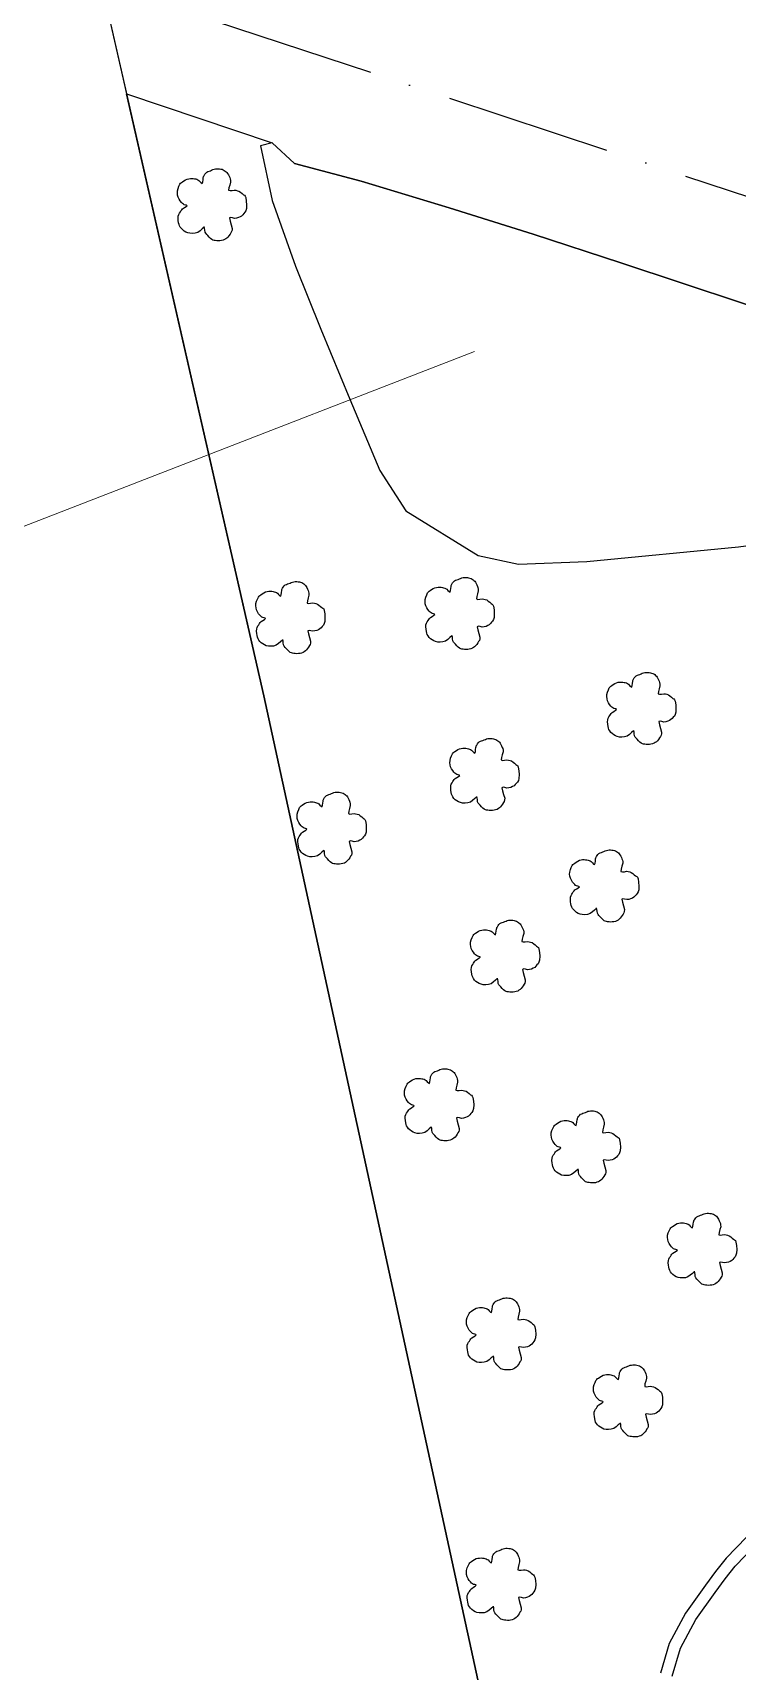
# Model space of a CAD drawing. Extents: x 730929 to 735129, y 7820181 to 7826121.
# Drawn here: x 731991.5 to 732161.8, y 7823607.2 to 7824003 of the extents above; entities that cross this region are included whole.
import ezdxf

# ---------------------------------------------------------------- set-up
doc = ezdxf.new("R2010")
doc.units = 0
doc.header["$MEASUREMENT"] = 0
doc.linetypes.add('LIN0', pattern=[0])
doc.linetypes.add('LIN3', pattern=[30, 20, -5, 0, -5])
for name, color, linetype in [('0114000475', 1, 'Continuous'), ('0114000475015', 5, 'Continuous'), ('AREA LIVRE', 7, 'Continuous'), ('REDE_DE_LUZ', 6, 'LIN3'), ('RESERVA', 3, 'Continuous'), ('SIMBOLO ARVORE', 118, 'Continuous')]:
    doc.layers.add(name, color=color, linetype=linetype)
doc.layers.add('TEXTO_DIVERSOS', color=7, linetype='Continuous', lineweight=5)

msp = doc.modelspace()

# ---------------------------------------------------------------- linework, layer by layer
at = {"layer": '0114000475'}
msp.add_lwpolyline([(731967.56, 7824069.34), (731998.59, 7824056.54), (732047.35, 7823842.8), (732101.11, 7823595.87), (732224.57, 7823233.27), (732212.11, 7822658.01), (732206.73, 7822569.59), (732184.66, 7822539.11), (732122.52, 7822500.26)], dxfattribs=at)
at = {"layer": '0114000475015'}
msp.add_lwpolyline([(732146.04, 7823606.04), (732148.08, 7823612.82), (732151.74, 7823619.73), (732156.45, 7823626.28), (732158.87, 7823629.52), (732161.29, 7823632.58), (732166.02, 7823637.5)], dxfattribs=at)
at = {"layer": 'AREA LIVRE', "flags": 128}
msp.add_lwpolyline([(732266.06, 7823903.72), (732222.04, 7823918.07), (732133.63, 7823947.44), (732112.47, 7823954.36), (732092.1, 7823960.72), (732070.9, 7823967.15), (732054.75, 7823971.43), (732049.37, 7823976.41), (732046.57, 7823975.7), (732049.35, 7823962.46), (732055.03, 7823946.58), (732061.11, 7823931.42), (732068.13, 7823914.49), (732075.42, 7823897.25), (732081.65, 7823887.52), (732099.16, 7823876.72), (732108.91, 7823874.61), (732125.37, 7823875.27), (732162.02, 7823878.8), (732179.3, 7823881.14), (732197.77, 7823884.43), (732237.54, 7823891.54), (732256.51, 7823895.04), (732276.3, 7823900.18)], close=True, dxfattribs=at)
at = {"layer": 'REDE_DE_LUZ', "ltscale": 2, "flags": 128}
msp.add_lwpolyline([(731635.49, 7824137.51), (733120.49, 7823648.63), (733151.13, 7823638.54)], dxfattribs=at)
at = {"layer": 'REDE_DE_LUZ', "linetype": 'ByBlock'}
msp.add_lwpolyline([(731998.59, 7824056.54), (732014.17, 7823988.23), (732049.37, 7823976.41), (732054.75, 7823971.43), (732070.9, 7823967.15), (732092.1, 7823960.72), (732112.47, 7823954.36), (732133.63, 7823947.44), (732222.04, 7823918.07), (732266.06, 7823903.72), (732276.3, 7823900.18), (732278.49, 7823899.45), (732510.38, 7823821.56)], dxfattribs=at)
at = {"layer": 'REDE_DE_LUZ', "color": 111, "ltscale": 2}
msp.add_lwpolyline([(732014.17, 7823988.23), (732014.17, 7823988.23)], dxfattribs=at)
at = {"layer": 'RESERVA', "linetype": 'Continuous'}
for points in [[(732101.11, 7823595.87), (732047.35, 7823842.8), (732014.17, 7823988.23), (732049.37, 7823976.41), (732046.57, 7823975.7), (732049.35, 7823962.46), (732055.03, 7823946.58), (732061.11, 7823931.42), (732068.13, 7823914.49), (732075.42, 7823897.25), (732081.65, 7823887.52), (732099.16, 7823876.72), (732108.91, 7823874.61), (732125.37, 7823875.27), (732162.02, 7823878.8), (732179.3, 7823881.14), (732197.77, 7823884.43), (732237.54, 7823891.54), (732256.51, 7823895.04), (732276.3, 7823900.18), (732278.49, 7823899.45), (732510.38, 7823821.56)], [(732163.96, 7823639.62), (732159.07, 7823634.52), (732156.53, 7823631.32), (732154.07, 7823628.02), (732149.23, 7823621.29), (732145.33, 7823613.94), (732143.17, 7823606.73)]]:
    msp.add_lwpolyline(points, dxfattribs=at)
at = {"layer": 'SIMBOLO ARVORE', "linetype": 'LIN0', "elevation": 716.76, "flags": 128}
for points in [[(732032.9, 7823956.02), (732032.45, 7823955.62), (732031.95, 7823955.17), (732031.4, 7823954.76), (732030.76, 7823954.58), (732030.11, 7823954.51), (732029.49, 7823954.54), (732028.98, 7823954.64), (732028.53, 7823954.82), (732028.13, 7823955.06), (732027.75, 7823955.35), (732027.43, 7823955.67), (732027.16, 7823956.01), (732026.98, 7823956.34), (732026.85, 7823956.7), (732026.76, 7823957.1), (732026.68, 7823957.63), (732026.64, 7823958.18), (732026.66, 7823958.7), (732026.79, 7823959.09), (732026.97, 7823959.43), (732027.18, 7823959.72), (732027.33, 7823959.98), (732027.51, 7823960.23), (732027.72, 7823960.47), (732028.15, 7823960.74), (732028.54, 7823961), (732028.82, 7823961.21), (732028.7, 7823961.3), (732028.45, 7823961.37), (732028.12, 7823961.44), (732027.9, 7823961.57), (732027.67, 7823961.75), (732027.44, 7823962.01), (732027.14, 7823962.38), (732026.86, 7823962.81), (732026.62, 7823963.28), (732026.5, 7823963.77), (732026.45, 7823964.28), (732026.48, 7823964.81), (732026.63, 7823965.38), (732026.83, 7823965.92), (732027.06, 7823966.39), (732027.24, 7823966.64), (732027.44, 7823966.81), (732027.68, 7823966.96), (732028.02, 7823967.21), (732028.4, 7823967.44), (732028.8, 7823967.64), (732029.2, 7823967.74), (732029.6, 7823967.79), (732029.98, 7823967.8), (732030.31, 7823967.79), (732030.63, 7823967.74), (732030.92, 7823967.67), (732031.17, 7823967.59), (732031.42, 7823967.47), (732031.66, 7823967.32), (732031.96, 7823967), (732032.24, 7823966.73), (732032.48, 7823966.6), (732032.6, 7823966.97), (732032.67, 7823967.47), (732032.72, 7823967.99), (732032.77, 7823968.21), (732032.84, 7823968.39), (732032.93, 7823968.54), (732033.09, 7823968.81), (732033.3, 7823969.07), (732033.54, 7823969.31), (732033.83, 7823969.45), (732034.13, 7823969.55), (732034.45, 7823969.65), (732034.74, 7823969.79), (732035.03, 7823969.93), (732035.33, 7823970.04), (732035.66, 7823970.1), (732035.99, 7823970.13), (732036.33, 7823970.13), (732036.65, 7823970.11), (732036.97, 7823970.07), (732037.27, 7823970), (732037.55, 7823969.89), (732037.8, 7823969.75), (732038.04, 7823969.59), (732038.24, 7823969.42), (732038.43, 7823969.22), (732038.6, 7823968.98), (732038.79, 7823968.68), (732038.96, 7823968.35), (732039.1, 7823968), (732039.22, 7823967.68), (732039.29, 7823967.33), (732039.3, 7823966.9), (732039.1, 7823966.21), (732038.92, 7823965.53), (732038.84, 7823964.96), (732039.2, 7823964.86), (732039.68, 7823964.89), (732040.21, 7823964.98), (732040.6, 7823964.93), (732040.98, 7823964.84), (732041.34, 7823964.7), (732041.72, 7823964.45), (732042.08, 7823964.16), (732042.4, 7823963.86), (732042.65, 7823963.73), (732042.85, 7823963.53), (732042.99, 7823963.19), (732043.11, 7823962.34), (732043.17, 7823961.41), (732043.15, 7823960.5), (732042.99, 7823959.99), (732042.77, 7823959.61), (732042.5, 7823959.3), (732042.24, 7823958.99), (732041.95, 7823958.72), (732041.62, 7823958.5), (732041.19, 7823958.33), (732040.72, 7823958.21), (732040.25, 7823958.14), (732039.74, 7823958.27), (732039.32, 7823958.35), (732039.04, 7823958.24), (732039.19, 7823957.5), (732039.44, 7823956.61), (732039.68, 7823955.74), (732039.67, 7823955.29), (732039.56, 7823954.95), (732039.39, 7823954.67), (732039.18, 7823954.31), (732038.93, 7823953.97), (732038.67, 7823953.65), (732038.42, 7823953.4), (732038.16, 7823953.19), (732037.87, 7823953.02), (732037.51, 7823952.88), (732037.13, 7823952.79), (732036.74, 7823952.74), (732036.35, 7823952.73), (732035.97, 7823952.76), (732035.61, 7823952.81), (732035.32, 7823952.84), (732035.04, 7823952.91), (732034.77, 7823953.05), (732034.44, 7823953.32), (732034.11, 7823953.65), (732033.8, 7823953.99), (732033.54, 7823954.26), (732033.32, 7823954.54), (732033.15, 7823954.85), (732033.09, 7823955.32), (732033.04, 7823955.77), (732032.95, 7823956.15), (732032.95, 7823956.15)], [(732051.86, 7823856.3), (732051.41, 7823855.9), (732050.91, 7823855.46), (732050.36, 7823855.04), (732049.72, 7823854.86), (732049.07, 7823854.79), (732048.45, 7823854.82), (732047.94, 7823854.93), (732047.49, 7823855.11), (732047.09, 7823855.35), (732046.71, 7823855.63), (732046.39, 7823855.95), (732046.12, 7823856.29), (732045.94, 7823856.62), (732045.81, 7823856.98), (732045.72, 7823857.38), (732045.64, 7823857.91), (732045.6, 7823858.46), (732045.62, 7823858.99), (732045.75, 7823859.37), (732045.93, 7823859.71), (732046.14, 7823860), (732046.29, 7823860.26), (732046.47, 7823860.51), (732046.68, 7823860.75), (732047.11, 7823861.02), (732047.5, 7823861.28), (732047.78, 7823861.49), (732047.66, 7823861.58), (732047.41, 7823861.65), (732047.08, 7823861.72), (732046.86, 7823861.85), (732046.63, 7823862.04), (732046.4, 7823862.29), (732046.1, 7823862.66), (732045.82, 7823863.09), (732045.58, 7823863.56), (732045.46, 7823864.05), (732045.41, 7823864.56), (732045.44, 7823865.09), (732045.59, 7823865.66), (732045.79, 7823866.2), (732046.02, 7823866.67), (732046.2, 7823866.92), (732046.4, 7823867.09), (732046.64, 7823867.24), (732046.98, 7823867.49), (732047.36, 7823867.72), (732047.76, 7823867.93), (732048.16, 7823868.03), (732048.56, 7823868.08), (732048.94, 7823868.08), (732049.27, 7823868.07), (732049.59, 7823868.02), (732049.88, 7823867.95), (732050.13, 7823867.87), (732050.38, 7823867.75), (732050.62, 7823867.61), (732050.92, 7823867.28), (732051.2, 7823867.01), (732051.44, 7823866.88), (732051.56, 7823867.25), (732051.63, 7823867.75), (732051.68, 7823868.27), (732051.73, 7823868.49), (732051.8, 7823868.67), (732051.89, 7823868.82), (732052.05, 7823869.09), (732052.26, 7823869.36), (732052.5, 7823869.6), (732052.79, 7823869.73), (732053.09, 7823869.84), (732053.41, 7823869.93), (732053.7, 7823870.07), (732053.99, 7823870.21), (732054.29, 7823870.32), (732054.62, 7823870.38), (732054.95, 7823870.41), (732055.29, 7823870.41), (732055.61, 7823870.4), (732055.93, 7823870.35), (732056.23, 7823870.28), (732056.51, 7823870.17), (732056.76, 7823870.04), (732057, 7823869.87), (732057.2, 7823869.7), (732057.39, 7823869.5), (732057.56, 7823869.26), (732057.75, 7823868.96), (732057.92, 7823868.63), (732058.06, 7823868.28), (732058.18, 7823867.96), (732058.25, 7823867.61), (732058.26, 7823867.18), (732058.06, 7823866.49), (732057.88, 7823865.81), (732057.8, 7823865.24), (732058.16, 7823865.14), (732058.64, 7823865.17), (732059.17, 7823865.26), (732059.56, 7823865.21), (732059.94, 7823865.13), (732060.3, 7823864.99), (732060.68, 7823864.73), (732061.04, 7823864.44), (732061.36, 7823864.14), (732061.61, 7823864.01), (732061.81, 7823863.81), (732061.95, 7823863.47), (732062.07, 7823862.62), (732062.13, 7823861.69), (732062.11, 7823860.79), (732061.95, 7823860.27), (732061.73, 7823859.89), (732061.46, 7823859.59), (732061.2, 7823859.27), (732060.91, 7823859.01), (732060.58, 7823858.79), (732060.15, 7823858.61), (732059.68, 7823858.49), (732059.21, 7823858.42), (732058.7, 7823858.55), (732058.28, 7823858.63), (732058, 7823858.52), (732058.15, 7823857.78), (732058.4, 7823856.89), (732058.64, 7823856.02), (732058.63, 7823855.57), (732058.52, 7823855.23), (732058.35, 7823854.95), (732058.14, 7823854.59), (732057.89, 7823854.25), (732057.63, 7823853.93), (732057.38, 7823853.68), (732057.12, 7823853.47), (732056.83, 7823853.3), (732056.47, 7823853.17), (732056.09, 7823853.07), (732055.7, 7823853.02), (732055.31, 7823853.01), (732054.93, 7823853.04), (732054.57, 7823853.09), (732054.28, 7823853.12), (732054, 7823853.19), (732053.73, 7823853.33), (732053.4, 7823853.6), (732053.07, 7823853.93), (732052.76, 7823854.27), (732052.5, 7823854.54), (732052.28, 7823854.82), (732052.11, 7823855.13), (732052.05, 7823855.6), (732052, 7823856.05), (732051.91, 7823856.43), (732051.91, 7823856.43)], [(732092.77, 7823857.3), (732092.32, 7823856.9), (732091.82, 7823856.45), (732091.27, 7823856.03), (732090.63, 7823855.86), (732089.98, 7823855.79), (732089.36, 7823855.81), (732088.85, 7823855.92), (732088.4, 7823856.1), (732088, 7823856.34), (732087.63, 7823856.63), (732087.3, 7823856.95), (732087.03, 7823857.29), (732086.85, 7823857.62), (732086.72, 7823857.98), (732086.64, 7823858.38), (732086.55, 7823858.91), (732086.51, 7823859.46), (732086.53, 7823859.98), (732086.66, 7823860.37), (732086.84, 7823860.7), (732087.05, 7823861), (732087.2, 7823861.26), (732087.38, 7823861.51), (732087.6, 7823861.75), (732088.02, 7823862.02), (732088.41, 7823862.27), (732088.7, 7823862.49), (732088.57, 7823862.58), (732088.32, 7823862.64), (732088, 7823862.71), (732087.77, 7823862.85), (732087.55, 7823863.03), (732087.31, 7823863.28), (732087.01, 7823863.65), (732086.73, 7823864.09), (732086.5, 7823864.56), (732086.37, 7823865.05), (732086.32, 7823865.56), (732086.35, 7823866.08), (732086.5, 7823866.66), (732086.7, 7823867.2), (732086.94, 7823867.67), (732087.11, 7823867.92), (732087.31, 7823868.09), (732087.55, 7823868.24), (732087.89, 7823868.49), (732088.27, 7823868.72), (732088.67, 7823868.92), (732089.07, 7823869.02), (732089.47, 7823869.07), (732089.85, 7823869.08), (732090.19, 7823869.06), (732090.5, 7823869.02), (732090.79, 7823868.95), (732091.05, 7823868.86), (732091.29, 7823868.75), (732091.54, 7823868.6), (732091.83, 7823868.28), (732092.11, 7823868), (732092.35, 7823867.87), (732092.47, 7823868.25), (732092.54, 7823868.75), (732092.6, 7823869.27), (732092.65, 7823869.49), (732092.71, 7823869.66), (732092.8, 7823869.82), (732092.97, 7823870.09), (732093.17, 7823870.35), (732093.41, 7823870.59), (732093.7, 7823870.73), (732094, 7823870.83), (732094.32, 7823870.93), (732094.61, 7823871.07), (732094.91, 7823871.2), (732095.21, 7823871.32), (732095.53, 7823871.38), (732095.87, 7823871.41), (732096.2, 7823871.41), (732096.53, 7823871.39), (732096.84, 7823871.35), (732097.14, 7823871.28), (732097.42, 7823871.17), (732097.68, 7823871.03), (732097.91, 7823870.87), (732098.11, 7823870.7), (732098.3, 7823870.49), (732098.48, 7823870.26), (732098.66, 7823869.96), (732098.83, 7823869.63), (732098.98, 7823869.27), (732099.09, 7823868.96), (732099.16, 7823868.6), (732099.17, 7823868.18), (732098.97, 7823867.49), (732098.79, 7823866.8), (732098.72, 7823866.23), (732099.07, 7823866.13), (732099.55, 7823866.17), (732100.08, 7823866.25), (732100.48, 7823866.21), (732100.85, 7823866.12), (732101.21, 7823865.98), (732101.59, 7823865.73), (732101.95, 7823865.44), (732102.28, 7823865.14), (732102.52, 7823865), (732102.72, 7823864.81), (732102.87, 7823864.47), (732102.99, 7823863.62), (732103.04, 7823862.68), (732103.03, 7823861.78), (732102.87, 7823861.27), (732102.64, 7823860.88), (732102.37, 7823860.58), (732102.12, 7823860.27), (732101.83, 7823860), (732101.49, 7823859.78), (732101.06, 7823859.61), (732100.59, 7823859.49), (732100.12, 7823859.42), (732099.62, 7823859.55), (732099.19, 7823859.62), (732098.91, 7823859.52), (732099.06, 7823858.78), (732099.31, 7823857.89), (732099.56, 7823857.02), (732099.54, 7823856.57), (732099.43, 7823856.23), (732099.26, 7823855.95), (732099.05, 7823855.59), (732098.81, 7823855.24), (732098.54, 7823854.93), (732098.29, 7823854.68), (732098.03, 7823854.47), (732097.74, 7823854.3), (732097.38, 7823854.16), (732097, 7823854.07), (732096.61, 7823854.02), (732096.22, 7823854.01), (732095.84, 7823854.03), (732095.49, 7823854.08), (732095.19, 7823854.12), (732094.92, 7823854.19), (732094.64, 7823854.32), (732094.31, 7823854.6), (732093.99, 7823854.93), (732093.68, 7823855.27), (732093.42, 7823855.54), (732093.2, 7823855.82), (732093.02, 7823856.13), (732092.97, 7823856.6), (732092.91, 7823857.05), (732092.82, 7823857.42), (732092.82, 7823857.42)], [(732136.68, 7823834.36), (732136.23, 7823833.97), (732135.73, 7823833.52), (732135.18, 7823833.1), (732134.54, 7823832.92), (732133.89, 7823832.85), (732133.27, 7823832.88), (732132.76, 7823832.99), (732132.31, 7823833.17), (732131.91, 7823833.41), (732131.53, 7823833.69), (732131.21, 7823834.01), (732130.94, 7823834.36), (732130.76, 7823834.68), (732130.63, 7823835.04), (732130.54, 7823835.44), (732130.46, 7823835.97), (732130.42, 7823836.52), (732130.44, 7823837.05), (732130.57, 7823837.43), (732130.75, 7823837.77), (732130.96, 7823838.06), (732131.11, 7823838.33), (732131.29, 7823838.57), (732131.5, 7823838.81), (732131.93, 7823839.08), (732132.32, 7823839.34), (732132.6, 7823839.56), (732132.48, 7823839.65), (732132.23, 7823839.71), (732131.9, 7823839.78), (732131.68, 7823839.91), (732131.45, 7823840.1), (732131.22, 7823840.35), (732130.92, 7823840.72), (732130.64, 7823841.15), (732130.4, 7823841.63), (732130.28, 7823842.12), (732130.23, 7823842.63), (732130.26, 7823843.15), (732130.41, 7823843.72), (732130.61, 7823844.27), (732130.84, 7823844.73), (732131.02, 7823844.98), (732131.22, 7823845.16), (732131.46, 7823845.3), (732131.8, 7823845.55), (732132.18, 7823845.79), (732132.58, 7823845.99), (732132.98, 7823846.09), (732133.38, 7823846.14), (732133.76, 7823846.15), (732134.09, 7823846.13), (732134.41, 7823846.08), (732134.7, 7823846.01), (732134.95, 7823845.93), (732135.2, 7823845.82), (732135.44, 7823845.67), (732135.74, 7823845.34), (732136.02, 7823845.07), (732136.26, 7823844.94), (732136.38, 7823845.31), (732136.45, 7823845.81), (732136.5, 7823846.33), (732136.55, 7823846.56), (732136.62, 7823846.73), (732136.71, 7823846.89), (732136.87, 7823847.15), (732137.08, 7823847.42), (732137.32, 7823847.66), (732137.61, 7823847.79), (732137.91, 7823847.9), (732138.23, 7823847.99), (732138.52, 7823848.13), (732138.81, 7823848.27), (732139.11, 7823848.38), (732139.44, 7823848.44), (732139.77, 7823848.47), (732140.11, 7823848.47), (732140.43, 7823848.46), (732140.75, 7823848.41), (732141.05, 7823848.34), (732141.33, 7823848.23), (732141.58, 7823848.1), (732141.82, 7823847.94), (732142.02, 7823847.76), (732142.21, 7823847.56), (732142.38, 7823847.32), (732142.57, 7823847.02), (732142.74, 7823846.69), (732142.88, 7823846.34), (732143, 7823846.02), (732143.07, 7823845.67), (732143.08, 7823845.25), (732142.88, 7823844.55), (732142.7, 7823843.87), (732142.62, 7823843.3), (732142.98, 7823843.2), (732143.46, 7823843.23), (732143.99, 7823843.32), (732144.38, 7823843.27), (732144.76, 7823843.19), (732145.12, 7823843.05), (732145.5, 7823842.79), (732145.86, 7823842.5), (732146.18, 7823842.2), (732146.43, 7823842.07), (732146.63, 7823841.87), (732146.77, 7823841.53), (732146.89, 7823840.69), (732146.95, 7823839.75), (732146.93, 7823838.85), (732146.77, 7823838.34), (732146.55, 7823837.95), (732146.28, 7823837.65), (732146.02, 7823837.33), (732145.73, 7823837.07), (732145.4, 7823836.85), (732144.97, 7823836.67), (732144.5, 7823836.55), (732144.03, 7823836.48), (732143.52, 7823836.62), (732143.1, 7823836.69), (732142.82, 7823836.59), (732142.97, 7823835.84), (732143.22, 7823834.96), (732143.46, 7823834.08), (732143.45, 7823833.63), (732143.34, 7823833.3), (732143.17, 7823833.01), (732142.96, 7823832.65), (732142.71, 7823832.31), (732142.45, 7823831.99), (732142.2, 7823831.74), (732141.94, 7823831.53), (732141.65, 7823831.36), (732141.29, 7823831.23), (732140.91, 7823831.14), (732140.52, 7823831.08), (732140.13, 7823831.07), (732139.75, 7823831.1), (732139.39, 7823831.15), (732139.1, 7823831.18), (732138.82, 7823831.26), (732138.55, 7823831.39), (732138.22, 7823831.67), (732137.89, 7823831.99), (732137.58, 7823832.34), (732137.32, 7823832.61), (732137.1, 7823832.88), (732136.93, 7823833.19), (732136.87, 7823833.66), (732136.82, 7823834.11), (732136.73, 7823834.49), (732136.73, 7823834.49)], [(732098.76, 7823818.4), (732098.31, 7823818.01), (732097.81, 7823817.56), (732097.26, 7823817.14), (732096.62, 7823816.97), (732095.97, 7823816.9), (732095.35, 7823816.92), (732094.84, 7823817.03), (732094.39, 7823817.21), (732093.99, 7823817.45), (732093.61, 7823817.74), (732093.29, 7823818.05), (732093.02, 7823818.4), (732092.84, 7823818.73), (732092.71, 7823819.09), (732092.62, 7823819.49), (732092.54, 7823820.02), (732092.5, 7823820.57), (732092.52, 7823821.09), (732092.65, 7823821.48), (732092.83, 7823821.81), (732093.04, 7823822.11), (732093.19, 7823822.37), (732093.37, 7823822.62), (732093.59, 7823822.85), (732094.01, 7823823.13), (732094.4, 7823823.38), (732094.68, 7823823.6), (732094.56, 7823823.69), (732094.31, 7823823.75), (732093.98, 7823823.82), (732093.76, 7823823.96), (732093.53, 7823824.14), (732093.3, 7823824.39), (732093, 7823824.76), (732092.72, 7823825.2), (732092.48, 7823825.67), (732092.36, 7823826.16), (732092.31, 7823826.67), (732092.34, 7823827.19), (732092.49, 7823827.77), (732092.69, 7823828.31), (732092.92, 7823828.78), (732093.1, 7823829.03), (732093.3, 7823829.2), (732093.54, 7823829.35), (732093.88, 7823829.59), (732094.26, 7823829.83), (732094.66, 7823830.03), (732095.06, 7823830.13), (732095.46, 7823830.18), (732095.84, 7823830.19), (732096.18, 7823830.17), (732096.49, 7823830.13), (732096.78, 7823830.06), (732097.04, 7823829.97), (732097.28, 7823829.86), (732097.52, 7823829.71), (732097.82, 7823829.39), (732098.1, 7823829.11), (732098.34, 7823828.98), (732098.46, 7823829.36), (732098.53, 7823829.86), (732098.58, 7823830.38), (732098.64, 7823830.6), (732098.7, 7823830.77), (732098.79, 7823830.93), (732098.95, 7823831.2), (732099.16, 7823831.46), (732099.4, 7823831.7), (732099.69, 7823831.84), (732099.99, 7823831.94), (732100.31, 7823832.04), (732100.6, 7823832.18), (732100.89, 7823832.31), (732101.19, 7823832.43), (732101.52, 7823832.49), (732101.86, 7823832.52), (732102.19, 7823832.52), (732102.52, 7823832.5), (732102.83, 7823832.46), (732103.13, 7823832.39), (732103.41, 7823832.28), (732103.66, 7823832.14), (732103.9, 7823831.98), (732104.1, 7823831.81), (732104.29, 7823831.6), (732104.47, 7823831.37), (732104.65, 7823831.07), (732104.82, 7823830.74), (732104.96, 7823830.38), (732105.08, 7823830.07), (732105.15, 7823829.71), (732105.16, 7823829.29), (732104.96, 7823828.6), (732104.78, 7823827.91), (732104.71, 7823827.34), (732105.06, 7823827.24), (732105.54, 7823827.28), (732106.07, 7823827.36), (732106.46, 7823827.32), (732106.84, 7823827.23), (732107.2, 7823827.09), (732107.58, 7823826.84), (732107.94, 7823826.55), (732108.26, 7823826.25), (732108.51, 7823826.11), (732108.71, 7823825.92), (732108.85, 7823825.58), (732108.97, 7823824.73), (732109.03, 7823823.79), (732109.01, 7823822.89), (732108.86, 7823822.38), (732108.63, 7823821.99), (732108.36, 7823821.69), (732108.1, 7823821.38), (732107.81, 7823821.11), (732107.48, 7823820.89), (732107.05, 7823820.72), (732106.58, 7823820.6), (732106.11, 7823820.53), (732105.6, 7823820.66), (732105.18, 7823820.73), (732104.9, 7823820.63), (732105.05, 7823819.89), (732105.3, 7823819), (732105.55, 7823818.13), (732105.53, 7823817.68), (732105.42, 7823817.34), (732105.25, 7823817.06), (732105.04, 7823816.7), (732104.79, 7823816.35), (732104.53, 7823816.04), (732104.28, 7823815.79), (732104.02, 7823815.58), (732103.73, 7823815.4), (732103.37, 7823815.27), (732102.99, 7823815.18), (732102.6, 7823815.13), (732102.21, 7823815.12), (732101.83, 7823815.14), (732101.47, 7823815.19), (732101.18, 7823815.23), (732100.9, 7823815.3), (732100.63, 7823815.43), (732100.3, 7823815.71), (732099.97, 7823816.04), (732099.66, 7823816.38), (732099.4, 7823816.65), (732099.18, 7823816.93), (732099.01, 7823817.24), (732098.95, 7823817.71), (732098.9, 7823818.16), (732098.81, 7823818.53), (732098.81, 7823818.53)], [(732061.84, 7823805.44), (732061.39, 7823805.05), (732060.89, 7823804.6), (732060.34, 7823804.18), (732059.7, 7823804.01), (732059.05, 7823803.94), (732058.43, 7823803.96), (732057.92, 7823804.07), (732057.47, 7823804.25), (732057.07, 7823804.49), (732056.69, 7823804.77), (732056.37, 7823805.09), (732056.1, 7823805.44), (732055.92, 7823805.76), (732055.79, 7823806.12), (732055.7, 7823806.52), (732055.62, 7823807.06), (732055.58, 7823807.6), (732055.59, 7823808.13), (732055.73, 7823808.52), (732055.91, 7823808.85), (732056.11, 7823809.14), (732056.27, 7823809.41), (732056.45, 7823809.65), (732056.66, 7823809.89), (732057.08, 7823810.17), (732057.48, 7823810.42), (732057.76, 7823810.64), (732057.64, 7823810.73), (732057.38, 7823810.79), (732057.06, 7823810.86), (732056.84, 7823810.99), (732056.61, 7823811.18), (732056.37, 7823811.43), (732056.08, 7823811.8), (732055.8, 7823812.23), (732055.56, 7823812.71), (732055.44, 7823813.2), (732055.39, 7823813.71), (732055.42, 7823814.23), (732055.56, 7823814.81), (732055.77, 7823815.35), (732056, 7823815.82), (732056.18, 7823816.06), (732056.38, 7823816.24), (732056.62, 7823816.38), (732056.96, 7823816.63), (732057.34, 7823816.87), (732057.74, 7823817.07), (732058.14, 7823817.17), (732058.53, 7823817.22), (732058.92, 7823817.23), (732059.25, 7823817.21), (732059.57, 7823817.16), (732059.86, 7823817.09), (732060.11, 7823817.01), (732060.36, 7823816.9), (732060.6, 7823816.75), (732060.9, 7823816.42), (732061.18, 7823816.15), (732061.42, 7823816.02), (732061.54, 7823816.39), (732061.61, 7823816.89), (732061.66, 7823817.41), (732061.71, 7823817.64), (732061.78, 7823817.81), (732061.87, 7823817.97), (732062.03, 7823818.23), (732062.24, 7823818.5), (732062.48, 7823818.74), (732062.76, 7823818.87), (732063.07, 7823818.98), (732063.39, 7823819.07), (732063.68, 7823819.21), (732063.97, 7823819.35), (732064.27, 7823819.47), (732064.6, 7823819.53), (732064.93, 7823819.55), (732065.27, 7823819.56), (732065.59, 7823819.54), (732065.91, 7823819.49), (732066.21, 7823819.42), (732066.49, 7823819.31), (732066.74, 7823819.18), (732066.98, 7823819.02), (732067.18, 7823818.84), (732067.37, 7823818.64), (732067.54, 7823818.4), (732067.73, 7823818.1), (732067.9, 7823817.77), (732068.04, 7823817.42), (732068.16, 7823817.11), (732068.23, 7823816.75), (732068.24, 7823816.33), (732068.04, 7823815.63), (732067.85, 7823814.95), (732067.78, 7823814.38), (732068.14, 7823814.28), (732068.62, 7823814.31), (732069.15, 7823814.4), (732069.54, 7823814.36), (732069.92, 7823814.27), (732070.28, 7823814.13), (732070.66, 7823813.88), (732071.02, 7823813.58), (732071.34, 7823813.29), (732071.59, 7823813.15), (732071.79, 7823812.95), (732071.93, 7823812.61), (732072.05, 7823811.77), (732072.11, 7823810.83), (732072.09, 7823809.93), (732071.93, 7823809.42), (732071.71, 7823809.03), (732071.43, 7823808.73), (732071.18, 7823808.42), (732070.89, 7823808.15), (732070.56, 7823807.93), (732070.12, 7823807.76), (732069.66, 7823807.63), (732069.19, 7823807.56), (732068.68, 7823807.7), (732068.26, 7823807.77), (732067.98, 7823807.67), (732068.13, 7823806.92), (732068.38, 7823806.04), (732068.62, 7823805.16), (732068.6, 7823804.72), (732068.5, 7823804.38), (732068.33, 7823804.1), (732068.12, 7823803.73), (732067.87, 7823803.39), (732067.6, 7823803.08), (732067.36, 7823802.82), (732067.1, 7823802.61), (732066.81, 7823802.44), (732066.45, 7823802.31), (732066.07, 7823802.22), (732065.67, 7823802.16), (732065.29, 7823802.16), (732064.91, 7823802.18), (732064.55, 7823802.23), (732064.26, 7823802.26), (732063.98, 7823802.34), (732063.71, 7823802.47), (732063.38, 7823802.75), (732063.05, 7823803.07), (732062.74, 7823803.42), (732062.48, 7823803.69), (732062.26, 7823803.97), (732062.09, 7823804.27), (732062.03, 7823804.74), (732061.98, 7823805.2), (732061.89, 7823805.57), (732061.89, 7823805.57)], [(732127.7, 7823791.48), (732127.25, 7823791.09), (732126.75, 7823790.64), (732126.2, 7823790.22), (732125.56, 7823790.04), (732124.91, 7823789.97), (732124.29, 7823790), (732123.78, 7823790.11), (732123.33, 7823790.29), (732122.93, 7823790.53), (732122.55, 7823790.81), (732122.23, 7823791.13), (732121.96, 7823791.48), (732121.78, 7823791.8), (732121.65, 7823792.16), (732121.56, 7823792.56), (732121.48, 7823793.1), (732121.44, 7823793.64), (732121.45, 7823794.17), (732121.59, 7823794.56), (732121.77, 7823794.89), (732121.97, 7823795.18), (732122.13, 7823795.45), (732122.31, 7823795.69), (732122.52, 7823795.93), (732122.95, 7823796.21), (732123.34, 7823796.46), (732123.62, 7823796.68), (732123.5, 7823796.77), (732123.24, 7823796.83), (732122.92, 7823796.9), (732122.7, 7823797.03), (732122.47, 7823797.22), (732122.23, 7823797.47), (732121.94, 7823797.84), (732121.66, 7823798.27), (732121.42, 7823798.75), (732121.3, 7823799.24), (732121.25, 7823799.75), (732121.28, 7823800.27), (732121.42, 7823800.84), (732121.63, 7823801.39), (732121.86, 7823801.86), (732122.04, 7823802.1), (732122.24, 7823802.28), (732122.48, 7823802.42), (732122.82, 7823802.67), (732123.2, 7823802.91), (732123.6, 7823803.11), (732124, 7823803.21), (732124.39, 7823803.26), (732124.78, 7823803.27), (732125.11, 7823803.25), (732125.43, 7823803.2), (732125.72, 7823803.13), (732125.97, 7823803.05), (732126.22, 7823802.94), (732126.46, 7823802.79), (732126.76, 7823802.46), (732127.04, 7823802.19), (732127.28, 7823802.06), (732127.4, 7823802.43), (732127.47, 7823802.93), (732127.52, 7823803.45), (732127.57, 7823803.68), (732127.64, 7823803.85), (732127.73, 7823804.01), (732127.89, 7823804.27), (732128.1, 7823804.54), (732128.34, 7823804.78), (732128.62, 7823804.91), (732128.93, 7823805.02), (732129.25, 7823805.11), (732129.54, 7823805.25), (732129.83, 7823805.39), (732130.13, 7823805.5), (732130.46, 7823805.56), (732130.79, 7823805.59), (732131.13, 7823805.6), (732131.45, 7823805.58), (732131.77, 7823805.53), (732132.07, 7823805.46), (732132.35, 7823805.35), (732132.6, 7823805.22), (732132.84, 7823805.06), (732133.04, 7823804.88), (732133.23, 7823804.68), (732133.4, 7823804.44), (732133.59, 7823804.14), (732133.76, 7823803.81), (732133.9, 7823803.46), (732134.02, 7823803.14), (732134.09, 7823802.79), (732134.1, 7823802.37), (732133.9, 7823801.67), (732133.71, 7823800.99), (732133.64, 7823800.42), (732134, 7823800.32), (732134.48, 7823800.35), (732135.01, 7823800.44), (732135.4, 7823800.4), (732135.78, 7823800.31), (732136.14, 7823800.17), (732136.52, 7823799.91), (732136.88, 7823799.62), (732137.2, 7823799.33), (732137.45, 7823799.19), (732137.65, 7823798.99), (732137.79, 7823798.65), (732137.91, 7823797.81), (732137.97, 7823796.87), (732137.95, 7823795.97), (732137.79, 7823795.46), (732137.57, 7823795.07), (732137.29, 7823794.77), (732137.04, 7823794.46), (732136.75, 7823794.19), (732136.42, 7823793.97), (732135.98, 7823793.8), (732135.52, 7823793.67), (732135.05, 7823793.6), (732134.54, 7823793.74), (732134.12, 7823793.81), (732133.84, 7823793.71), (732133.99, 7823792.96), (732134.24, 7823792.08), (732134.48, 7823791.2), (732134.46, 7823790.76), (732134.36, 7823790.42), (732134.19, 7823790.13), (732133.98, 7823789.77), (732133.73, 7823789.43), (732133.46, 7823789.12), (732133.22, 7823788.86), (732132.96, 7823788.65), (732132.67, 7823788.48), (732132.31, 7823788.35), (732131.93, 7823788.26), (732131.53, 7823788.2), (732131.15, 7823788.19), (732130.77, 7823788.22), (732130.41, 7823788.27), (732130.12, 7823788.3), (732129.84, 7823788.38), (732129.57, 7823788.51), (732129.24, 7823788.79), (732128.91, 7823789.11), (732128.6, 7823789.46), (732128.34, 7823789.73), (732128.12, 7823790.01), (732127.95, 7823790.31), (732127.89, 7823790.78), (732127.84, 7823791.24), (732127.75, 7823791.61), (732127.75, 7823791.61)], [(732103.75, 7823774.53), (732103.3, 7823774.13), (732102.8, 7823773.69), (732102.25, 7823773.27), (732101.61, 7823773.09), (732100.96, 7823773.02), (732100.34, 7823773.05), (732099.83, 7823773.16), (732099.38, 7823773.34), (732098.98, 7823773.58), (732098.6, 7823773.86), (732098.28, 7823774.18), (732098.01, 7823774.52), (732097.83, 7823774.85), (732097.7, 7823775.21), (732097.61, 7823775.61), (732097.53, 7823776.14), (732097.49, 7823776.69), (732097.5, 7823777.22), (732097.64, 7823777.6), (732097.82, 7823777.94), (732098.03, 7823778.23), (732098.18, 7823778.5), (732098.36, 7823778.74), (732098.57, 7823778.98), (732099, 7823779.25), (732099.39, 7823779.51), (732099.67, 7823779.72), (732099.55, 7823779.81), (732099.3, 7823779.88), (732098.97, 7823779.95), (732098.75, 7823780.08), (732098.52, 7823780.27), (732098.28, 7823780.52), (732097.99, 7823780.89), (732097.71, 7823781.32), (732097.47, 7823781.8), (732097.35, 7823782.28), (732097.3, 7823782.79), (732097.33, 7823783.32), (732097.48, 7823783.89), (732097.68, 7823784.43), (732097.91, 7823784.9), (732098.09, 7823785.15), (732098.29, 7823785.32), (732098.53, 7823785.47), (732098.87, 7823785.72), (732099.25, 7823785.95), (732099.65, 7823786.16), (732100.05, 7823786.26), (732100.45, 7823786.31), (732100.83, 7823786.31), (732101.16, 7823786.3), (732101.48, 7823786.25), (732101.77, 7823786.18), (732102.02, 7823786.1), (732102.27, 7823785.98), (732102.51, 7823785.84), (732102.81, 7823785.51), (732103.09, 7823785.24), (732103.33, 7823785.11), (732103.45, 7823785.48), (732103.52, 7823785.98), (732103.57, 7823786.5), (732103.62, 7823786.72), (732103.69, 7823786.9), (732103.78, 7823787.05), (732103.94, 7823787.32), (732104.15, 7823787.59), (732104.39, 7823787.83), (732104.68, 7823787.96), (732104.98, 7823788.07), (732105.3, 7823788.16), (732105.59, 7823788.3), (732105.88, 7823788.44), (732106.18, 7823788.55), (732106.51, 7823788.61), (732106.84, 7823788.64), (732107.18, 7823788.64), (732107.5, 7823788.63), (732107.82, 7823788.58), (732108.12, 7823788.51), (732108.4, 7823788.4), (732108.65, 7823788.27), (732108.89, 7823788.1), (732109.09, 7823787.93), (732109.28, 7823787.73), (732109.45, 7823787.49), (732109.64, 7823787.19), (732109.81, 7823786.86), (732109.95, 7823786.51), (732110.07, 7823786.19), (732110.14, 7823785.84), (732110.15, 7823785.41), (732109.95, 7823784.72), (732109.77, 7823784.04), (732109.69, 7823783.47), (732110.05, 7823783.37), (732110.53, 7823783.4), (732111.06, 7823783.49), (732111.45, 7823783.44), (732111.83, 7823783.36), (732112.19, 7823783.22), (732112.57, 7823782.96), (732112.93, 7823782.67), (732113.25, 7823782.37), (732113.5, 7823782.24), (732113.7, 7823782.04), (732113.84, 7823781.7), (732113.96, 7823780.86), (732114.02, 7823779.92), (732114, 7823779.02), (732113.84, 7823778.51), (732113.62, 7823778.12), (732113.35, 7823777.82), (732113.09, 7823777.5), (732112.8, 7823777.24), (732112.47, 7823777.02), (732112.04, 7823776.84), (732111.57, 7823776.72), (732111.1, 7823776.65), (732110.59, 7823776.78), (732110.17, 7823776.86), (732109.89, 7823776.75), (732110.04, 7823776.01), (732110.29, 7823775.13), (732110.53, 7823774.25), (732110.52, 7823773.8), (732110.41, 7823773.46), (732110.24, 7823773.18), (732110.03, 7823772.82), (732109.78, 7823772.48), (732109.52, 7823772.16), (732109.27, 7823771.91), (732109.01, 7823771.7), (732108.72, 7823771.53), (732108.36, 7823771.4), (732107.98, 7823771.3), (732107.59, 7823771.25), (732107.2, 7823771.24), (732106.82, 7823771.27), (732106.46, 7823771.32), (732106.17, 7823771.35), (732105.89, 7823771.43), (732105.62, 7823771.56), (732105.29, 7823771.83), (732104.96, 7823772.16), (732104.65, 7823772.51), (732104.39, 7823772.77), (732104.17, 7823773.05), (732104, 7823773.36), (732103.94, 7823773.83), (732103.89, 7823774.28), (732103.8, 7823774.66), (732103.8, 7823774.66)], [(732087.78, 7823738.63), (732087.33, 7823738.24), (732086.83, 7823737.79), (732086.28, 7823737.37), (732085.64, 7823737.19), (732084.99, 7823737.12), (732084.37, 7823737.15), (732083.86, 7823737.26), (732083.41, 7823737.44), (732083.01, 7823737.68), (732082.64, 7823737.96), (732082.31, 7823738.28), (732082.05, 7823738.62), (732081.86, 7823738.95), (732081.73, 7823739.31), (732081.65, 7823739.71), (732081.56, 7823740.24), (732081.52, 7823740.79), (732081.54, 7823741.32), (732081.67, 7823741.7), (732081.85, 7823742.04), (732082.06, 7823742.33), (732082.21, 7823742.6), (732082.39, 7823742.84), (732082.61, 7823743.08), (732083.03, 7823743.35), (732083.43, 7823743.61), (732083.71, 7823743.83), (732083.59, 7823743.91), (732083.33, 7823743.98), (732083.01, 7823744.05), (732082.78, 7823744.18), (732082.56, 7823744.37), (732082.32, 7823744.62), (732082.02, 7823744.99), (732081.74, 7823745.42), (732081.51, 7823745.9), (732081.38, 7823746.39), (732081.33, 7823746.9), (732081.36, 7823747.42), (732081.51, 7823747.99), (732081.71, 7823748.54), (732081.95, 7823749), (732082.12, 7823749.25), (732082.32, 7823749.43), (732082.56, 7823749.57), (732082.9, 7823749.82), (732083.28, 7823750.06), (732083.68, 7823750.26), (732084.08, 7823750.36), (732084.48, 7823750.41), (732084.86, 7823750.42), (732085.2, 7823750.4), (732085.51, 7823750.35), (732085.8, 7823750.28), (732086.06, 7823750.2), (732086.3, 7823750.09), (732086.55, 7823749.94), (732086.84, 7823749.61), (732087.12, 7823749.34), (732087.36, 7823749.21), (732087.48, 7823749.58), (732087.56, 7823750.08), (732087.61, 7823750.6), (732087.66, 7823750.83), (732087.72, 7823751), (732087.81, 7823751.16), (732087.98, 7823751.42), (732088.18, 7823751.69), (732088.42, 7823751.93), (732088.71, 7823752.06), (732089.02, 7823752.17), (732089.33, 7823752.26), (732089.62, 7823752.4), (732089.92, 7823752.54), (732090.22, 7823752.65), (732090.54, 7823752.71), (732090.88, 7823752.74), (732091.21, 7823752.74), (732091.54, 7823752.73), (732091.85, 7823752.68), (732092.15, 7823752.61), (732092.43, 7823752.5), (732092.69, 7823752.37), (732092.92, 7823752.21), (732093.13, 7823752.03), (732093.31, 7823751.83), (732093.49, 7823751.59), (732093.67, 7823751.29), (732093.84, 7823750.96), (732093.99, 7823750.61), (732094.1, 7823750.29), (732094.17, 7823749.94), (732094.18, 7823749.52), (732093.98, 7823748.82), (732093.8, 7823748.14), (732093.73, 7823747.57), (732094.08, 7823747.47), (732094.56, 7823747.5), (732095.09, 7823747.59), (732095.49, 7823747.54), (732095.86, 7823747.46), (732096.22, 7823747.32), (732096.6, 7823747.06), (732096.96, 7823746.77), (732097.29, 7823746.47), (732097.53, 7823746.34), (732097.73, 7823746.14), (732097.88, 7823745.8), (732098, 7823744.96), (732098.06, 7823744.02), (732098.04, 7823743.12), (732097.88, 7823742.61), (732097.65, 7823742.22), (732097.38, 7823741.92), (732097.13, 7823741.6), (732096.84, 7823741.34), (732096.51, 7823741.12), (732096.07, 7823740.94), (732095.6, 7823740.82), (732095.13, 7823740.75), (732094.63, 7823740.89), (732094.2, 7823740.96), (732093.92, 7823740.86), (732094.07, 7823740.11), (732094.32, 7823739.23), (732094.57, 7823738.35), (732094.55, 7823737.9), (732094.44, 7823737.57), (732094.27, 7823737.28), (732094.06, 7823736.92), (732093.82, 7823736.58), (732093.55, 7823736.26), (732093.3, 7823736.01), (732093.04, 7823735.8), (732092.75, 7823735.63), (732092.39, 7823735.5), (732092.01, 7823735.4), (732091.62, 7823735.35), (732091.23, 7823735.34), (732090.85, 7823735.37), (732090.5, 7823735.42), (732090.2, 7823735.45), (732089.93, 7823735.53), (732089.65, 7823735.66), (732089.32, 7823735.94), (732089, 7823736.26), (732088.69, 7823736.61), (732088.43, 7823736.88), (732088.21, 7823737.15), (732088.03, 7823737.46), (732087.98, 7823737.93), (732087.92, 7823738.38), (732087.83, 7823738.76), (732087.83, 7823738.76)], [(732123.23, 7823728.45), (732122.78, 7823728.05), (732122.28, 7823727.61), (732121.73, 7823727.19), (732121.09, 7823727.01), (732120.44, 7823726.94), (732119.82, 7823726.97), (732119.31, 7823727.08), (732118.86, 7823727.26), (732118.46, 7823727.5), (732118.09, 7823727.78), (732117.76, 7823728.1), (732117.5, 7823728.44), (732117.31, 7823728.77), (732117.18, 7823729.13), (732117.1, 7823729.53), (732117.01, 7823730.06), (732116.97, 7823730.61), (732116.99, 7823731.14), (732117.12, 7823731.52), (732117.3, 7823731.86), (732117.51, 7823732.15), (732117.66, 7823732.41), (732117.84, 7823732.66), (732118.06, 7823732.9), (732118.48, 7823733.17), (732118.88, 7823733.43), (732119.16, 7823733.64), (732119.04, 7823733.73), (732118.78, 7823733.8), (732118.46, 7823733.87), (732118.23, 7823734), (732118.01, 7823734.19), (732117.77, 7823734.44), (732117.47, 7823734.81), (732117.19, 7823735.24), (732116.96, 7823735.71), (732116.83, 7823736.2), (732116.78, 7823736.71), (732116.81, 7823737.24), (732116.96, 7823737.81), (732117.16, 7823738.35), (732117.4, 7823738.82), (732117.57, 7823739.07), (732117.77, 7823739.24), (732118.01, 7823739.39), (732118.35, 7823739.64), (732118.73, 7823739.87), (732119.13, 7823740.08), (732119.53, 7823740.18), (732119.93, 7823740.23), (732120.31, 7823740.23), (732120.65, 7823740.22), (732120.96, 7823740.17), (732121.25, 7823740.1), (732121.51, 7823740.02), (732121.75, 7823739.9), (732122, 7823739.76), (732122.29, 7823739.43), (732122.57, 7823739.16), (732122.81, 7823739.03), (732122.93, 7823739.4), (732123.01, 7823739.9), (732123.06, 7823740.42), (732123.11, 7823740.64), (732123.17, 7823740.82), (732123.26, 7823740.97), (732123.43, 7823741.24), (732123.63, 7823741.5), (732123.87, 7823741.75), (732124.16, 7823741.88), (732124.47, 7823741.99), (732124.78, 7823742.08), (732125.07, 7823742.22), (732125.37, 7823742.36), (732125.67, 7823742.47), (732125.99, 7823742.53), (732126.33, 7823742.56), (732126.66, 7823742.56), (732126.99, 7823742.55), (732127.3, 7823742.5), (732127.6, 7823742.43), (732127.88, 7823742.32), (732128.14, 7823742.19), (732128.37, 7823742.02), (732128.58, 7823741.85), (732128.76, 7823741.65), (732128.94, 7823741.41), (732129.12, 7823741.11), (732129.29, 7823740.78), (732129.44, 7823740.43), (732129.55, 7823740.11), (732129.62, 7823739.76), (732129.63, 7823739.33), (732129.43, 7823738.64), (732129.25, 7823737.96), (732129.18, 7823737.39), (732129.53, 7823737.29), (732130.01, 7823737.32), (732130.54, 7823737.41), (732130.94, 7823737.36), (732131.31, 7823737.28), (732131.67, 7823737.14), (732132.05, 7823736.88), (732132.41, 7823736.59), (732132.74, 7823736.29), (732132.98, 7823736.16), (732133.18, 7823735.96), (732133.33, 7823735.62), (732133.45, 7823734.77), (732133.51, 7823733.84), (732133.49, 7823732.94), (732133.33, 7823732.42), (732133.1, 7823732.04), (732132.83, 7823731.74), (732132.58, 7823731.42), (732132.29, 7823731.16), (732131.96, 7823730.94), (732131.52, 7823730.76), (732131.05, 7823730.64), (732130.58, 7823730.57), (732130.08, 7823730.7), (732129.65, 7823730.78), (732129.37, 7823730.67), (732129.52, 7823729.93), (732129.77, 7823729.04), (732130.02, 7823728.17), (732130, 7823727.72), (732129.89, 7823727.38), (732129.72, 7823727.1), (732129.51, 7823726.74), (732129.27, 7823726.4), (732129, 7823726.08), (732128.75, 7823725.83), (732128.49, 7823725.62), (732128.2, 7823725.45), (732127.85, 7823725.32), (732127.46, 7823725.22), (732127.07, 7823725.17), (732126.68, 7823725.16), (732126.3, 7823725.19), (732125.95, 7823725.24), (732125.65, 7823725.27), (732125.38, 7823725.34), (732125.1, 7823725.48), (732124.77, 7823725.75), (732124.45, 7823726.08), (732124.14, 7823726.42), (732123.88, 7823726.69), (732123.66, 7823726.97), (732123.48, 7823727.28), (732123.43, 7823727.75), (732123.37, 7823728.2), (732123.28, 7823728.58), (732123.28, 7823728.58)], [(732151.35, 7823703.73), (732150.91, 7823703.33), (732150.4, 7823702.88), (732149.85, 7823702.46), (732149.21, 7823702.29), (732148.57, 7823702.22), (732147.94, 7823702.24), (732147.44, 7823702.35), (732146.98, 7823702.53), (732146.58, 7823702.77), (732146.21, 7823703.06), (732145.88, 7823703.38), (732145.62, 7823703.72), (732145.43, 7823704.05), (732145.31, 7823704.41), (732145.22, 7823704.81), (732145.13, 7823705.34), (732145.09, 7823705.89), (732145.11, 7823706.41), (732145.24, 7823706.8), (732145.42, 7823707.13), (732145.63, 7823707.43), (732145.78, 7823707.69), (732145.96, 7823707.94), (732146.18, 7823708.18), (732146.6, 7823708.45), (732147, 7823708.71), (732147.28, 7823708.92), (732147.16, 7823709.01), (732146.9, 7823709.08), (732146.58, 7823709.15), (732146.36, 7823709.28), (732146.13, 7823709.46), (732145.89, 7823709.71), (732145.59, 7823710.09), (732145.31, 7823710.52), (732145.08, 7823710.99), (732144.95, 7823711.48), (732144.9, 7823711.99), (732144.93, 7823712.52), (732145.08, 7823713.09), (732145.28, 7823713.63), (732145.52, 7823714.1), (732145.7, 7823714.35), (732145.89, 7823714.52), (732146.13, 7823714.67), (732146.47, 7823714.92), (732146.85, 7823715.15), (732147.25, 7823715.35), (732147.65, 7823715.45), (732148.05, 7823715.5), (732148.43, 7823715.51), (732148.77, 7823715.5), (732149.08, 7823715.45), (732149.37, 7823715.38), (732149.63, 7823715.29), (732149.87, 7823715.18), (732150.12, 7823715.03), (732150.41, 7823714.71), (732150.69, 7823714.44), (732150.93, 7823714.3), (732151.05, 7823714.68), (732151.13, 7823715.18), (732151.18, 7823715.7), (732151.23, 7823715.92), (732151.29, 7823716.1), (732151.39, 7823716.25), (732151.55, 7823716.52), (732151.75, 7823716.78), (732152, 7823717.02), (732152.28, 7823717.16), (732152.59, 7823717.26), (732152.9, 7823717.36), (732153.19, 7823717.5), (732153.49, 7823717.63), (732153.79, 7823717.75), (732154.12, 7823717.81), (732154.45, 7823717.84), (732154.78, 7823717.84), (732155.11, 7823717.82), (732155.43, 7823717.78), (732155.73, 7823717.71), (732156, 7823717.6), (732156.26, 7823717.46), (732156.49, 7823717.3), (732156.7, 7823717.13), (732156.88, 7823716.93), (732157.06, 7823716.69), (732157.24, 7823716.39), (732157.41, 7823716.06), (732157.56, 7823715.71), (732157.67, 7823715.39), (732157.74, 7823715.04), (732157.75, 7823714.61), (732157.55, 7823713.92), (732157.37, 7823713.23), (732157.3, 7823712.66), (732157.65, 7823712.56), (732158.13, 7823712.6), (732158.66, 7823712.69), (732159.06, 7823712.64), (732159.43, 7823712.55), (732159.79, 7823712.41), (732160.18, 7823712.16), (732160.54, 7823711.87), (732160.86, 7823711.57), (732161.1, 7823711.43), (732161.3, 7823711.24), (732161.45, 7823710.9), (732161.57, 7823710.05), (732161.63, 7823709.12), (732161.61, 7823708.21), (732161.45, 7823707.7), (732161.22, 7823707.32), (732160.95, 7823707.01), (732160.7, 7823706.7), (732160.41, 7823706.43), (732160.08, 7823706.21), (732159.64, 7823706.04), (732159.17, 7823705.92), (732158.7, 7823705.85), (732158.2, 7823705.98), (732157.78, 7823706.06), (732157.5, 7823705.95), (732157.64, 7823705.21), (732157.89, 7823704.32), (732158.14, 7823703.45), (732158.12, 7823703), (732158.02, 7823702.66), (732157.84, 7823702.38), (732157.63, 7823702.02), (732157.39, 7823701.67), (732157.12, 7823701.36), (732156.88, 7823701.11), (732156.61, 7823700.9), (732156.32, 7823700.73), (732155.97, 7823700.59), (732155.58, 7823700.5), (732155.19, 7823700.45), (732154.8, 7823700.44), (732154.42, 7823700.47), (732154.07, 7823700.52), (732153.78, 7823700.55), (732153.5, 7823700.62), (732153.22, 7823700.75), (732152.9, 7823701.03), (732152.57, 7823701.36), (732152.26, 7823701.7), (732152, 7823701.97), (732151.78, 7823702.25), (732151.6, 7823702.56), (732151.55, 7823703.03), (732151.5, 7823703.48), (732151.4, 7823703.86), (732151.4, 7823703.86)], [(732102.76, 7823683.28), (732102.31, 7823682.89), (732101.81, 7823682.44), (732101.26, 7823682.02), (732100.62, 7823681.85), (732099.98, 7823681.78), (732099.35, 7823681.8), (732098.85, 7823681.91), (732098.39, 7823682.09), (732097.99, 7823682.33), (732097.62, 7823682.61), (732097.29, 7823682.93), (732097.03, 7823683.28), (732096.84, 7823683.61), (732096.71, 7823683.97), (732096.63, 7823684.37), (732096.54, 7823684.9), (732096.5, 7823685.45), (732096.52, 7823685.97), (732096.65, 7823686.36), (732096.83, 7823686.69), (732097.04, 7823686.98), (732097.19, 7823687.25), (732097.37, 7823687.5), (732097.59, 7823687.73), (732098.01, 7823688.01), (732098.41, 7823688.26), (732098.69, 7823688.48), (732098.57, 7823688.57), (732098.31, 7823688.63), (732097.99, 7823688.7), (732097.76, 7823688.84), (732097.54, 7823689.02), (732097.3, 7823689.27), (732097, 7823689.64), (732096.72, 7823690.07), (732096.49, 7823690.55), (732096.36, 7823691.04), (732096.31, 7823691.55), (732096.34, 7823692.07), (732096.49, 7823692.65), (732096.69, 7823693.19), (732096.93, 7823693.66), (732097.11, 7823693.9), (732097.3, 7823694.08), (732097.54, 7823694.23), (732097.88, 7823694.47), (732098.26, 7823694.71), (732098.66, 7823694.91), (732099.06, 7823695.01), (732099.46, 7823695.06), (732099.84, 7823695.07), (732100.18, 7823695.05), (732100.49, 7823695.01), (732100.78, 7823694.94), (732101.04, 7823694.85), (732101.28, 7823694.74), (732101.53, 7823694.59), (732101.82, 7823694.27), (732102.1, 7823693.99), (732102.34, 7823693.86), (732102.46, 7823694.24), (732102.54, 7823694.74), (732102.59, 7823695.25), (732102.64, 7823695.48), (732102.7, 7823695.65), (732102.8, 7823695.81), (732102.96, 7823696.08), (732103.16, 7823696.34), (732103.4, 7823696.58), (732103.69, 7823696.72), (732104, 7823696.82), (732104.31, 7823696.91), (732104.6, 7823697.06), (732104.9, 7823697.19), (732105.2, 7823697.31), (732105.53, 7823697.37), (732105.86, 7823697.4), (732106.19, 7823697.4), (732106.52, 7823697.38), (732106.84, 7823697.34), (732107.14, 7823697.26), (732107.41, 7823697.16), (732107.67, 7823697.02), (732107.9, 7823696.86), (732108.11, 7823696.69), (732108.29, 7823696.48), (732108.47, 7823696.25), (732108.65, 7823695.95), (732108.82, 7823695.62), (732108.97, 7823695.26), (732109.08, 7823694.95), (732109.15, 7823694.59), (732109.16, 7823694.17), (732108.96, 7823693.48), (732108.78, 7823692.79), (732108.71, 7823692.22), (732109.06, 7823692.12), (732109.54, 7823692.16), (732110.07, 7823692.24), (732110.47, 7823692.2), (732110.84, 7823692.11), (732111.2, 7823691.97), (732111.59, 7823691.72), (732111.95, 7823691.43), (732112.27, 7823691.13), (732112.51, 7823690.99), (732112.71, 7823690.79), (732112.86, 7823690.45), (732112.98, 7823689.61), (732113.04, 7823688.67), (732113.02, 7823687.77), (732112.86, 7823687.26), (732112.63, 7823686.87), (732112.36, 7823686.57), (732112.11, 7823686.26), (732111.82, 7823685.99), (732111.49, 7823685.77), (732111.05, 7823685.6), (732110.58, 7823685.48), (732110.11, 7823685.4), (732109.61, 7823685.54), (732109.18, 7823685.61), (732108.91, 7823685.51), (732109.05, 7823684.77), (732109.3, 7823683.88), (732109.55, 7823683.01), (732109.53, 7823682.56), (732109.43, 7823682.22), (732109.25, 7823681.94), (732109.04, 7823681.58), (732108.8, 7823681.23), (732108.53, 7823680.92), (732108.29, 7823680.67), (732108.02, 7823680.45), (732107.73, 7823680.28), (732107.38, 7823680.15), (732106.99, 7823680.06), (732106.6, 7823680.01), (732106.21, 7823680), (732105.83, 7823680.02), (732105.48, 7823680.07), (732105.19, 7823680.11), (732104.91, 7823680.18), (732104.63, 7823680.31), (732104.31, 7823680.59), (732103.98, 7823680.92), (732103.67, 7823681.26), (732103.41, 7823681.53), (732103.19, 7823681.81), (732103.01, 7823682.12), (732102.96, 7823682.59), (732102.91, 7823683.04), (732102.81, 7823683.41), (732102.81, 7823683.41)], [(732133.45, 7823667.1), (732133, 7823666.71), (732132.5, 7823666.26), (732131.95, 7823665.84), (732131.31, 7823665.67), (732130.66, 7823665.6), (732130.04, 7823665.62), (732129.53, 7823665.73), (732129.08, 7823665.91), (732128.68, 7823666.15), (732128.3, 7823666.43), (732127.98, 7823666.75), (732127.71, 7823667.1), (732127.53, 7823667.43), (732127.4, 7823667.78), (732127.31, 7823668.19), (732127.23, 7823668.72), (732127.19, 7823669.27), (732127.2, 7823669.79), (732127.34, 7823670.18), (732127.52, 7823670.51), (732127.73, 7823670.8), (732127.88, 7823671.07), (732128.06, 7823671.32), (732128.27, 7823671.55), (732128.7, 7823671.83), (732129.09, 7823672.08), (732129.37, 7823672.3), (732129.25, 7823672.39), (732129, 7823672.45), (732128.67, 7823672.52), (732128.45, 7823672.66), (732128.22, 7823672.84), (732127.98, 7823673.09), (732127.69, 7823673.46), (732127.41, 7823673.89), (732127.17, 7823674.37), (732127.05, 7823674.86), (732127, 7823675.37), (732127.03, 7823675.89), (732127.17, 7823676.47), (732127.38, 7823677.01), (732127.61, 7823677.48), (732127.79, 7823677.72), (732127.99, 7823677.9), (732128.23, 7823678.05), (732128.57, 7823678.29), (732128.95, 7823678.53), (732129.35, 7823678.73), (732129.75, 7823678.83), (732130.15, 7823678.88), (732130.53, 7823678.89), (732130.86, 7823678.87), (732131.18, 7823678.83), (732131.47, 7823678.75), (732131.72, 7823678.67), (732131.97, 7823678.56), (732132.21, 7823678.41), (732132.51, 7823678.09), (732132.79, 7823677.81), (732133.03, 7823677.68), (732133.15, 7823678.06), (732133.22, 7823678.56), (732133.27, 7823679.07), (732133.32, 7823679.3), (732133.39, 7823679.47), (732133.48, 7823679.63), (732133.64, 7823679.89), (732133.85, 7823680.16), (732134.09, 7823680.4), (732134.37, 7823680.54), (732134.68, 7823680.64), (732135, 7823680.73), (732135.29, 7823680.88), (732135.58, 7823681.01), (732135.88, 7823681.13), (732136.21, 7823681.19), (732136.54, 7823681.22), (732136.88, 7823681.22), (732137.2, 7823681.2), (732137.52, 7823681.16), (732137.82, 7823681.08), (732138.1, 7823680.98), (732138.35, 7823680.84), (732138.59, 7823680.68), (732138.79, 7823680.51), (732138.98, 7823680.3), (732139.15, 7823680.07), (732139.34, 7823679.77), (732139.51, 7823679.44), (732139.65, 7823679.08), (732139.77, 7823678.77), (732139.84, 7823678.41), (732139.85, 7823677.99), (732139.65, 7823677.3), (732139.46, 7823676.61), (732139.39, 7823676.04), (732139.75, 7823675.94), (732140.23, 7823675.98), (732140.76, 7823676.06), (732141.15, 7823676.02), (732141.53, 7823675.93), (732141.89, 7823675.79), (732142.27, 7823675.54), (732142.63, 7823675.25), (732142.95, 7823674.95), (732143.2, 7823674.81), (732143.4, 7823674.61), (732143.54, 7823674.27), (732143.66, 7823673.43), (732143.72, 7823672.49), (732143.7, 7823671.59), (732143.54, 7823671.08), (732143.32, 7823670.69), (732143.04, 7823670.39), (732142.79, 7823670.08), (732142.5, 7823669.81), (732142.17, 7823669.59), (732141.74, 7823669.42), (732141.27, 7823669.3), (732140.8, 7823669.22), (732140.29, 7823669.36), (732139.87, 7823669.43), (732139.59, 7823669.33), (732139.74, 7823668.58), (732139.99, 7823667.7), (732140.23, 7823666.82), (732140.21, 7823666.38), (732140.11, 7823666.04), (732139.94, 7823665.76), (732139.73, 7823665.4), (732139.48, 7823665.05), (732139.21, 7823664.74), (732138.97, 7823664.48), (732138.71, 7823664.27), (732138.42, 7823664.1), (732138.06, 7823663.97), (732137.68, 7823663.88), (732137.28, 7823663.82), (732136.9, 7823663.82), (732136.52, 7823663.84), (732136.16, 7823663.89), (732135.87, 7823663.93), (732135.59, 7823664), (732135.32, 7823664.13), (732134.99, 7823664.41), (732134.66, 7823664.73), (732134.35, 7823665.08), (732134.09, 7823665.35), (732133.87, 7823665.63), (732133.7, 7823665.94), (732133.64, 7823666.4), (732133.59, 7823666.86), (732133.5, 7823667.23), (732133.5, 7823667.23)], [(732102.76, 7823622.8), (732102.31, 7823622.41), (732101.81, 7823621.96), (732101.26, 7823621.54), (732100.62, 7823621.37), (732099.98, 7823621.3), (732099.35, 7823621.32), (732098.85, 7823621.43), (732098.39, 7823621.61), (732097.99, 7823621.85), (732097.62, 7823622.13), (732097.29, 7823622.45), (732097.03, 7823622.8), (732096.84, 7823623.13), (732096.71, 7823623.48), (732096.63, 7823623.88), (732096.54, 7823624.42), (732096.5, 7823624.97), (732096.52, 7823625.49), (732096.65, 7823625.88), (732096.83, 7823626.21), (732097.04, 7823626.5), (732097.19, 7823626.77), (732097.37, 7823627.02), (732097.59, 7823627.25), (732098.01, 7823627.53), (732098.41, 7823627.78), (732098.69, 7823628), (732098.57, 7823628.09), (732098.31, 7823628.15), (732097.99, 7823628.22), (732097.76, 7823628.35), (732097.54, 7823628.54), (732097.3, 7823628.79), (732097, 7823629.16), (732096.72, 7823629.59), (732096.49, 7823630.07), (732096.36, 7823630.56), (732096.31, 7823631.07), (732096.34, 7823631.59), (732096.49, 7823632.17), (732096.69, 7823632.71), (732096.93, 7823633.18), (732097.11, 7823633.42), (732097.3, 7823633.6), (732097.54, 7823633.75), (732097.88, 7823633.99), (732098.26, 7823634.23), (732098.66, 7823634.43), (732099.06, 7823634.53), (732099.46, 7823634.58), (732099.84, 7823634.59), (732100.18, 7823634.57), (732100.49, 7823634.53), (732100.78, 7823634.45), (732101.04, 7823634.37), (732101.28, 7823634.26), (732101.53, 7823634.11), (732101.82, 7823633.79), (732102.1, 7823633.51), (732102.34, 7823633.38), (732102.46, 7823633.76), (732102.54, 7823634.26), (732102.59, 7823634.77), (732102.64, 7823635), (732102.7, 7823635.17), (732102.8, 7823635.33), (732102.96, 7823635.59), (732103.16, 7823635.86), (732103.4, 7823636.1), (732103.69, 7823636.24), (732104, 7823636.34), (732104.31, 7823636.43), (732104.6, 7823636.58), (732104.9, 7823636.71), (732105.2, 7823636.83), (732105.53, 7823636.89), (732105.86, 7823636.92), (732106.19, 7823636.92), (732106.52, 7823636.9), (732106.84, 7823636.86), (732107.14, 7823636.78), (732107.41, 7823636.68), (732107.67, 7823636.54), (732107.9, 7823636.38), (732108.11, 7823636.2), (732108.29, 7823636), (732108.47, 7823635.76), (732108.65, 7823635.47), (732108.82, 7823635.13), (732108.97, 7823634.78), (732109.08, 7823634.47), (732109.15, 7823634.11), (732109.16, 7823633.69), (732108.96, 7823632.99), (732108.78, 7823632.31), (732108.71, 7823631.74), (732109.06, 7823631.64), (732109.54, 7823631.68), (732110.07, 7823631.76), (732110.47, 7823631.72), (732110.84, 7823631.63), (732111.2, 7823631.49), (732111.59, 7823631.24), (732111.95, 7823630.95), (732112.27, 7823630.65), (732112.51, 7823630.51), (732112.71, 7823630.31), (732112.86, 7823629.97), (732112.98, 7823629.13), (732113.04, 7823628.19), (732113.02, 7823627.29), (732112.86, 7823626.78), (732112.63, 7823626.39), (732112.36, 7823626.09), (732112.11, 7823625.78), (732111.82, 7823625.51), (732111.49, 7823625.29), (732111.05, 7823625.12), (732110.58, 7823624.99), (732110.11, 7823624.92), (732109.61, 7823625.06), (732109.18, 7823625.13), (732108.91, 7823625.03), (732109.05, 7823624.28), (732109.3, 7823623.4), (732109.55, 7823622.52), (732109.53, 7823622.08), (732109.43, 7823621.74), (732109.25, 7823621.46), (732109.04, 7823621.09), (732108.8, 7823620.75), (732108.53, 7823620.44), (732108.29, 7823620.18), (732108.02, 7823619.97), (732107.73, 7823619.8), (732107.38, 7823619.67), (732106.99, 7823619.58), (732106.6, 7823619.52), (732106.21, 7823619.52), (732105.83, 7823619.54), (732105.48, 7823619.59), (732105.19, 7823619.63), (732104.91, 7823619.7), (732104.63, 7823619.83), (732104.31, 7823620.11), (732103.98, 7823620.43), (732103.67, 7823620.78), (732103.41, 7823621.05), (732103.19, 7823621.33), (732103.01, 7823621.63), (732102.96, 7823622.1), (732102.91, 7823622.56), (732102.81, 7823622.93), (732102.81, 7823622.93)]]:
    msp.add_lwpolyline(points, dxfattribs=at)
at = {"layer": 'TEXTO_DIVERSOS'}
msp.add_lwpolyline([(731721.97, 7823866.12), (731943.66, 7823866.12), (732098.28, 7823926)], dxfattribs=at)

doc.saveas('drawing.dxf')
